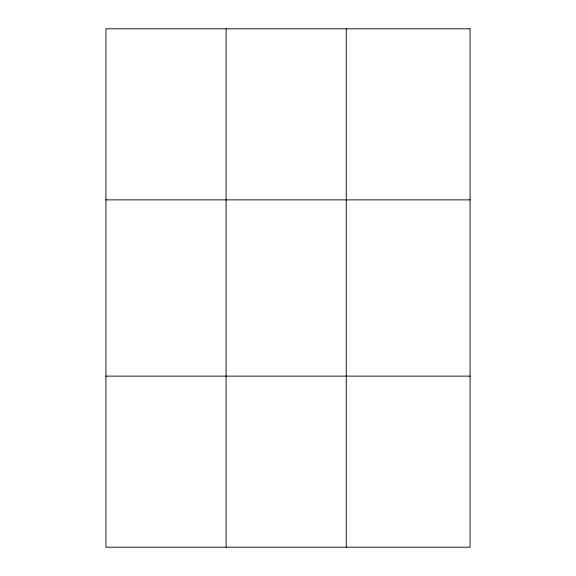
<?xml version="1.0" encoding="UTF-8"?>
<svg xmlns="http://www.w3.org/2000/svg" width="576" height="576" viewBox="0 0 576 576"><rect width="100%" height="100%" fill="white"/><g stroke="black" fill="none" stroke-linecap="round" stroke-linejoin="round"><path stroke-width="0.86" d="M226.102 547.2L226.102 28.8M346.262 547.2L346.262 28.8M105.934 199.872L470.066 199.872M105.934 376.128L470.066 376.128M470.066 28.8L470.066 547.2L105.934 547.2L105.934 28.8L470.066 28.8"/></g></svg>
